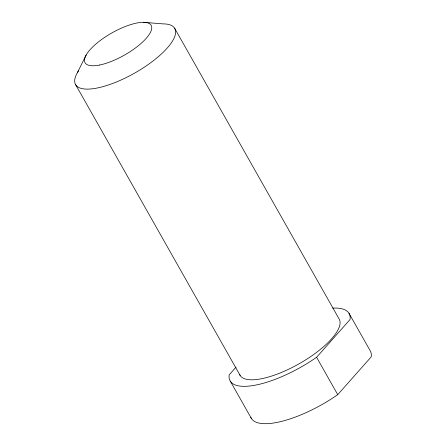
<?xml version="1.0" encoding="UTF-8"?>
<svg xmlns="http://www.w3.org/2000/svg" width="446" height="446" viewBox="0 0 446 446"><rect width="100%" height="100%" fill="white"/><g stroke="black" fill="none" stroke-linecap="round" stroke-linejoin="round"><path stroke-width="0.67" d="M77.309 72.826L86.212 54.93M236.045 367.114L229.166 374.88A68.372 22.936 -29.5 0 0 316.599 357.296L350.071 319.492A68.372 22.936 -29.5 0 0 332.627 308.114M250.858 417.406A68.372 22.936 -29.5 0 0 337.739 394.665L371.217 356.867A68.372 22.936 -29.5 0 0 370.13 350.651L348.984 313.276M143.333 22.3L162.996 23.883A56.977 19.111 -29.5 0 1 163.894 51.563A56.977 19.111 -29.5 0 1 99.006 87.628A56.977 19.111 -29.5 0 1 78.541 70.825M174.631 28.243L339.094 318.929A56.977 19.111 -29.5 0 1 298.023 364.388A56.977 19.111 -29.5 0 1 239.602 374.322M316.599 357.296L337.739 394.665M75.686 84.757L240.149 375.443M230.259 381.096L251.399 418.471M99.514 65.044A37.982 12.744 -29.5 0 0 151.696 28.661A37.982 12.744 -29.5 0 0 103.126 38.428A37.982 12.744 -29.5 0 0 99.514 65.044"/></g></svg>
